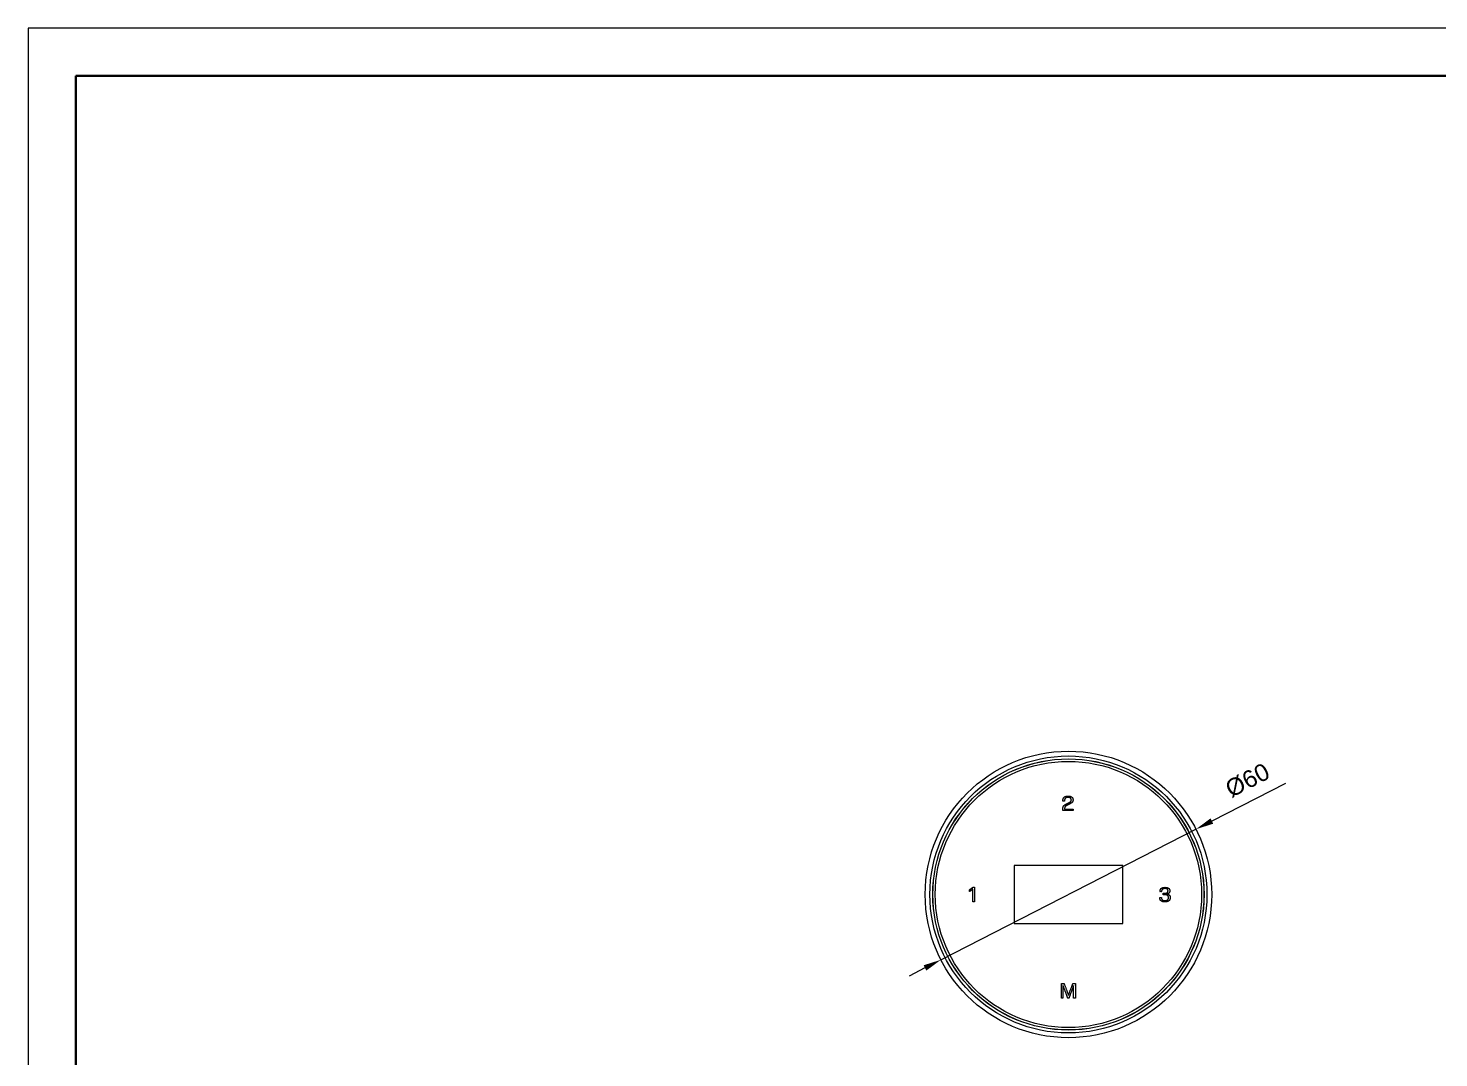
# Model space of a CAD drawing. Header units: millimetres. Extents: x -297 to 297, y -210 to 210.
# Drawn here: x -297 to -1.6, y -5.6 to 210 of the extents above; entities that cross this region are included whole.
import ezdxf

# ---------------------------------------------------------------- set-up
doc = ezdxf.new("R2010")
doc.units = ezdxf.units.MM
doc.layers.get('0').update_dxf_attribs({"lineweight": 20})
doc.layers.add('粗实线层', color=7, linetype='Continuous', lineweight=35)
doc.layers.add('细实线层', color=7, linetype='Continuous', lineweight=18)
doc.styles.add('标准', font='')
doc.styles.get('标准').set_extended_font_data('arial')

# ---------------------------------------------------------------- blocks, each defined once
blk = doc.blocks.new('$CAXA_FRAME_13B17AC1$')
at = {"layer": '粗实线层'}
for p, q in [((-287, 200), (-287, -200)), ((287, 200), (-287, 200))]:
    blk.add_line(p, q, dxfattribs=at)
at = {"layer": '细实线层'}
for p, q in [((297, 210), (-297, 210)), ((-297, 210), (-297, -210))]:
    blk.add_line(p, q, dxfattribs=at)

msp = doc.modelspace()

# ---------------------------------------------------------------- hatches: boundary and pattern name
at = {"linetype": 'Continuous'}
for points in [[(-49.41, 44.52), (-48.84, 43.4), (-52.46, 42.25)], [(-109.49, 13.75), (-108.92, 12.64), (-105.87, 14.9)]]:
    msp.add_hatch(color=7, dxfattribs=at).paths.add_polyline_path(points, flags=0)

# ---------------------------------------------------------------- linework, layer by layer
at = {"color": 7, "linetype": 'Continuous', "lineweight": 15}
for p, q in [((-33.72, 51.85), (-49.13, 43.96)), ((-105.87, 14.9), (-52.46, 42.25)), ((-67.8, 34.67), (-90.54, 34.67)), ((-90.54, 34.67), (-90.54, 22.49)), ((-67.8, 22.49), (-67.8, 34.67)), ((-90.54, 22.49), (-67.8, 22.49)), ((-109.21, 13.19), (-112.54, 11.48))]:
    msp.add_line(p, q, dxfattribs=at)
at = {"color": 7, "linetype": 'Continuous'}
for points in [[(-79.96, 48.09), (-79.96, 48.09), (-79.96, 48.09), (-79.97, 48.09), (-79.98, 48.09), (-79.98, 48.09), (-79.99, 48.09), (-80, 48.09), (-80.02, 48.09), (-80.03, 48.09), (-80.04, 48.09), (-80.06, 48.09), (-80.07, 48.09), (-80.09, 48.09), (-80.11, 48.09), (-80.12, 48.09), (-80.14, 48.09), (-80.16, 48.09), (-80.17, 48.09), (-80.19, 48.09), (-80.21, 48.09), (-80.22, 48.09), (-80.24, 48.09), (-80.25, 48.09), (-80.26, 48.09), (-80.28, 48.09), (-80.29, 48.09), (-80.3, 48.09), (-80.3, 48.09), (-80.31, 48.09), (-80.31, 48.09), (-80.32, 48.09), (-80.32, 48.09), (-80.32, 48.09), (-80.32, 48.09), (-80.32, 48.09), (-80.32, 48.09), (-80.32, 48.09), (-80.32, 48.09), (-80.32, 48.1), (-80.32, 48.1), (-80.32, 48.1), (-80.32, 48.1), (-80.32, 48.1), (-80.32, 48.1), (-80.32, 48.1), (-80.32, 48.1), (-80.32, 48.1), (-80.32, 48.11), (-80.32, 48.11), (-80.32, 48.11), (-80.32, 48.11), (-80.32, 48.11), (-80.32, 48.12), (-80.32, 48.12), (-80.32, 48.12), (-80.32, 48.12), (-80.32, 48.13), (-80.32, 48.13), (-80.32, 48.13), (-80.32, 48.13), (-80.32, 48.14), (-80.32, 48.14), (-80.32, 48.14), (-80.32, 48.15), (-80.32, 48.15), (-80.32, 48.15), (-80.32, 48.16), (-80.32, 48.16), (-80.32, 48.16), (-80.32, 48.17), (-80.32, 48.17), (-80.32, 48.18), (-80.32, 48.18), (-80.32, 48.18), (-80.32, 48.19), (-80.32, 48.19), (-80.32, 48.19), (-80.32, 48.2), (-80.32, 48.2), (-80.32, 48.2), (-80.32, 48.21), (-80.32, 48.21), (-80.32, 48.21), (-80.32, 48.22), (-80.32, 48.22), (-80.32, 48.22), (-80.32, 48.23), (-80.32, 48.23), (-80.32, 48.23), (-80.32, 48.24), (-80.32, 48.24), (-80.32, 48.24), (-80.32, 48.25), (-80.32, 48.25), (-80.32, 48.25), (-80.32, 48.27), (-80.32, 48.29), (-80.32, 48.31), (-80.32, 48.34), (-80.32, 48.36), (-80.32, 48.38), (-80.31, 48.4), (-80.31, 48.42), (-80.31, 48.44), (-80.3, 48.46), (-80.3, 48.49), (-80.29, 48.51), (-80.29, 48.53), (-80.28, 48.55), (-80.28, 48.57), (-80.27, 48.59), (-80.26, 48.61), (-80.26, 48.63), (-80.25, 48.65), (-80.24, 48.67), (-80.23, 48.69), (-80.22, 48.71), (-80.21, 48.73), (-80.2, 48.75), (-80.19, 48.77), (-80.18, 48.78), (-80.17, 48.8), (-80.16, 48.82), (-80.15, 48.84), (-80.13, 48.86), (-80.12, 48.88), (-80.11, 48.9), (-80.09, 48.91), (-80.08, 48.93), (-80.06, 48.95), (-80.05, 48.96), (-80.03, 48.98), (-80.01, 49), (-79.99, 49.01), (-79.97, 49.02), (-79.95, 49.04), (-79.93, 49.05), (-79.91, 49.06), (-79.89, 49.07), (-79.86, 49.09), (-79.84, 49.1), (-79.81, 49.11), (-79.78, 49.12), (-79.76, 49.13), (-79.73, 49.13), (-79.7, 49.14), (-79.67, 49.15), (-79.64, 49.16), (-79.61, 49.16), (-79.58, 49.17), (-79.54, 49.17), (-79.51, 49.18), (-79.48, 49.18), (-79.44, 49.18), (-79.41, 49.19), (-79.37, 49.19), (-79.33, 49.19), (-79.29, 49.19), (-79.24, 49.19), (-79.18, 49.19), (-79.12, 49.19), (-79.06, 49.18), (-79, 49.18), (-78.94, 49.17), (-78.89, 49.16), (-78.84, 49.15), (-78.79, 49.14), (-78.74, 49.12), (-78.7, 49.11), (-78.65, 49.09), (-78.61, 49.07), (-78.57, 49.06), (-78.53, 49.03), (-78.5, 49.01), (-78.46, 48.99), (-78.43, 48.96), (-78.4, 48.93), (-78.38, 48.91), (-78.35, 48.88), (-78.33, 48.84), (-78.31, 48.81), (-78.29, 48.78), (-78.27, 48.74), (-78.26, 48.7), (-78.24, 48.66), (-78.23, 48.62), (-78.22, 48.58), (-78.22, 48.53), (-78.21, 48.49), (-78.21, 48.44), (-78.21, 48.41), (-78.21, 48.4), (-78.21, 48.38), (-78.21, 48.37), (-78.21, 48.35), (-78.21, 48.34), (-78.21, 48.32), (-78.21, 48.31), (-78.21, 48.3), (-78.21, 48.28), (-78.22, 48.27), (-78.22, 48.26), (-78.22, 48.24), (-78.22, 48.23), (-78.22, 48.22), (-78.23, 48.2), (-78.23, 48.19), (-78.23, 48.18), (-78.24, 48.17), (-78.24, 48.15), (-78.24, 48.14), (-78.25, 48.13), (-78.25, 48.12), (-78.25, 48.11), (-78.26, 48.09), (-78.26, 48.08), (-78.27, 48.07), (-78.27, 48.06), (-78.28, 48.05), (-78.28, 48.04), (-78.29, 48.03), (-78.29, 48.02), (-78.3, 48.01), (-78.3, 48), (-78.31, 47.99), (-78.31, 47.98), (-78.32, 47.97), (-78.32, 47.96), (-78.33, 47.95), (-78.34, 47.94), (-78.34, 47.93), (-78.35, 47.92), (-78.36, 47.91), (-78.36, 47.9), (-78.37, 47.9), (-78.38, 47.89), (-78.38, 47.88), (-78.39, 47.87), (-78.4, 47.86), (-78.41, 47.85), (-78.41, 47.84), (-78.42, 47.84), (-78.43, 47.83), (-78.44, 47.82), (-78.44, 47.81), (-78.45, 47.81), (-78.46, 47.8), (-78.47, 47.79), (-78.48, 47.78), (-78.48, 47.78), (-78.49, 47.77), (-78.5, 47.76), (-78.51, 47.76), (-78.52, 47.75), (-78.53, 47.74), (-78.54, 47.74), (-78.55, 47.73), (-78.56, 47.72), (-78.57, 47.71), (-78.58, 47.71), (-78.59, 47.7), (-78.6, 47.69), (-78.62, 47.68), (-78.63, 47.68), (-78.64, 47.67), (-78.66, 47.66), (-78.67, 47.65), (-78.68, 47.64), (-78.7, 47.63), (-78.71, 47.63), (-78.73, 47.62), (-78.74, 47.61), (-78.76, 47.6), (-78.78, 47.59), (-78.79, 47.58), (-78.81, 47.57), (-78.83, 47.56), (-78.85, 47.55), (-78.87, 47.54), (-78.89, 47.53), (-78.91, 47.52), (-78.93, 47.51), (-78.95, 47.5), (-78.97, 47.49), (-78.99, 47.48), (-79.01, 47.47), (-79.03, 47.46), (-79.05, 47.45), (-79.07, 47.44), (-79.09, 47.43), (-79.11, 47.42), (-79.12, 47.41), (-79.14, 47.4), (-79.16, 47.4), (-79.17, 47.39), (-79.19, 47.38), (-79.2, 47.37), (-79.22, 47.37), (-79.23, 47.36), (-79.24, 47.36), (-79.25, 47.35), (-79.26, 47.34), (-79.27, 47.34), (-79.28, 47.33), (-79.29, 47.33), (-79.3, 47.33), (-79.31, 47.32), (-79.31, 47.32), (-79.32, 47.32), (-79.33, 47.31), (-79.33, 47.31), (-79.34, 47.31), (-79.34, 47.31), (-79.34, 47.3), (-79.34, 47.3), (-79.35, 47.3), (-79.35, 47.3), (-79.36, 47.3), (-79.38, 47.29), (-79.4, 47.28), (-79.42, 47.27), (-79.44, 47.26), (-79.46, 47.25), (-79.48, 47.24), (-79.49, 47.23), (-79.51, 47.22), (-79.53, 47.21), (-79.55, 47.2), (-79.56, 47.19), (-79.58, 47.18), (-79.6, 47.17), (-79.61, 47.16), (-79.63, 47.15), (-79.64, 47.14), (-79.65, 47.13), (-79.67, 47.12), (-79.68, 47.11), (-79.7, 47.1), (-79.71, 47.09), (-79.72, 47.09), (-79.73, 47.08), (-79.74, 47.07), (-79.76, 47.06), (-79.77, 47.05), (-79.78, 47.04), (-79.79, 47.03), (-79.8, 47.03), (-79.81, 47.02), (-79.82, 47.01), (-79.83, 47), (-79.83, 46.99), (-79.84, 46.98), (-79.85, 46.97), (-79.86, 46.96), (-79.87, 46.95), (-79.87, 46.94), (-79.88, 46.93), (-79.89, 46.92), (-79.89, 46.91), (-79.9, 46.9), (-79.9, 46.89), (-79.91, 46.88), (-79.92, 46.87), (-79.92, 46.86), (-79.92, 46.85), (-79.93, 46.84), (-79.93, 46.82), (-79.94, 46.81), (-79.94, 46.8), (-79.94, 46.79), (-79.95, 46.77), (-79.95, 46.76), (-79.95, 46.75), (-79.95, 46.73), (-79.96, 46.72), (-79.96, 46.71), (-79.96, 46.69), (-79.96, 46.68), (-79.96, 46.66), (-79.96, 46.65), (-79.96, 46.64), (-79.96, 46.64), (-79.96, 46.63), (-79.96, 46.63), (-79.96, 46.63), (-79.96, 46.62), (-79.96, 46.62), (-79.96, 46.61), (-79.96, 46.61), (-79.96, 46.6), (-79.96, 46.6), (-79.96, 46.59), (-79.96, 46.58), (-79.96, 46.58), (-79.96, 46.57), (-79.96, 46.56), (-79.96, 46.55), (-79.96, 46.54), (-79.96, 46.54), (-79.96, 46.53), (-79.96, 46.52), (-79.96, 46.52), (-79.96, 46.51), (-79.96, 46.5), (-79.96, 46.5), (-79.96, 46.49), (-79.96, 46.49), (-79.96, 46.48), (-79.96, 46.48), (-79.96, 46.48), (-79.96, 46.48), (-79.96, 46.47), (-79.96, 46.47), (-79.95, 46.47), (-79.93, 46.47), (-79.9, 46.47), (-79.87, 46.47), (-79.82, 46.47), (-79.77, 46.47), (-79.72, 46.47), (-79.65, 46.47), (-79.59, 46.47), (-79.52, 46.47), (-79.44, 46.47), (-79.36, 46.47), (-79.28, 46.47), (-79.2, 46.47), (-79.12, 46.47), (-79.04, 46.47), (-78.96, 46.47), (-78.87, 46.47), (-78.79, 46.47), (-78.72, 46.47), (-78.64, 46.47), (-78.57, 46.47), (-78.51, 46.47), (-78.45, 46.47), (-78.39, 46.47), (-78.34, 46.47), (-78.3, 46.47), (-78.27, 46.47), (-78.24, 46.47), (-78.22, 46.47), (-78.21, 46.47), (-78.21, 46.47), (-78.21, 46.47), (-78.21, 46.47), (-78.21, 46.46), (-78.21, 46.45), (-78.21, 46.45), (-78.21, 46.44), (-78.21, 46.43), (-78.21, 46.41), (-78.21, 46.4), (-78.21, 46.39), (-78.21, 46.38), (-78.21, 46.36), (-78.21, 46.35), (-78.21, 46.33), (-78.21, 46.32), (-78.21, 46.3), (-78.21, 46.29), (-78.21, 46.27), (-78.21, 46.26), (-78.21, 46.24), (-78.21, 46.23), (-78.21, 46.22), (-78.21, 46.21), (-78.21, 46.2), (-78.21, 46.19), (-78.21, 46.18), (-78.21, 46.17), (-78.21, 46.16), (-78.21, 46.16), (-78.21, 46.16), (-78.21, 46.16), (-78.22, 46.16), (-78.24, 46.16), (-78.27, 46.16), (-78.31, 46.16), (-78.35, 46.16), (-78.41, 46.16), (-78.48, 46.16), (-78.55, 46.16), (-78.63, 46.16), (-78.71, 46.16), (-78.8, 46.16), (-78.89, 46.16), (-78.98, 46.16), (-79.08, 46.16), (-79.18, 46.16), (-79.28, 46.16), (-79.38, 46.16), (-79.48, 46.16), (-79.57, 46.16), (-79.67, 46.16), (-79.76, 46.16), (-79.85, 46.16), (-79.93, 46.16), (-80, 46.16), (-80.07, 46.16), (-80.14, 46.16), (-80.19, 46.16), (-80.24, 46.16), (-80.27, 46.16), (-80.3, 46.16), (-80.31, 46.16), (-80.32, 46.16), (-80.32, 46.16), (-80.32, 46.16), (-80.32, 46.17), (-80.32, 46.18), (-80.32, 46.19), (-80.32, 46.2), (-80.32, 46.21), (-80.32, 46.22), (-80.32, 46.24), (-80.32, 46.26), (-80.32, 46.27), (-80.32, 46.29), (-80.32, 46.31), (-80.32, 46.33), (-80.32, 46.35), (-80.32, 46.37), (-80.32, 46.38), (-80.32, 46.4), (-80.32, 46.42), (-80.32, 46.44), (-80.32, 46.46), (-80.32, 46.47), (-80.32, 46.49), (-80.32, 46.5), (-80.32, 46.52), (-80.32, 46.53), (-80.32, 46.54), (-80.32, 46.55), (-80.32, 46.55), (-80.32, 46.56), (-80.32, 46.56), (-80.32, 46.57), (-80.32, 46.58), (-80.32, 46.6), (-80.32, 46.61), (-80.32, 46.63), (-80.32, 46.64), (-80.32, 46.65), (-80.31, 46.67), (-80.31, 46.68), (-80.31, 46.69), (-80.31, 46.71), (-80.31, 46.72), (-80.31, 46.73), (-80.31, 46.75), (-80.31, 46.76), (-80.31, 46.77), (-80.3, 46.78), (-80.3, 46.8), (-80.3, 46.81), (-80.3, 46.82), (-80.3, 46.83), (-80.29, 46.84), (-80.29, 46.86), (-80.29, 46.87), (-80.29, 46.88), (-80.28, 46.89), (-80.28, 46.9), (-80.28, 46.91), (-80.28, 46.92), (-80.27, 46.93), (-80.27, 46.94), (-80.27, 46.95), (-80.26, 46.96), (-80.26, 46.97), (-80.26, 46.98), (-80.25, 46.99), (-80.25, 47), (-80.24, 47.01), (-80.24, 47.02), (-80.23, 47.03), (-80.23, 47.04), (-80.22, 47.05), (-80.22, 47.06), (-80.21, 47.07), (-80.21, 47.08), (-80.2, 47.09), (-80.19, 47.1), (-80.19, 47.11), (-80.18, 47.12), (-80.17, 47.13), (-80.16, 47.13), (-80.16, 47.14), (-80.15, 47.15), (-80.14, 47.16), (-80.13, 47.17), (-80.12, 47.18), (-80.11, 47.19), (-80.1, 47.2), (-80.09, 47.21), (-80.08, 47.22), (-80.07, 47.22), (-80.06, 47.23), (-80.05, 47.24), (-80.04, 47.25), (-80.03, 47.26), (-80.02, 47.27), (-80.01, 47.28), (-80, 47.29), (-79.99, 47.29), (-79.97, 47.3), (-79.96, 47.31), (-79.95, 47.32), (-79.94, 47.33), (-79.93, 47.34), (-79.92, 47.34), (-79.91, 47.35), (-79.9, 47.36), (-79.89, 47.37), (-79.88, 47.37), (-79.87, 47.38), (-79.86, 47.39), (-79.85, 47.39), (-79.84, 47.4), (-79.83, 47.41), (-79.82, 47.41), (-79.81, 47.42), (-79.8, 47.42), (-79.79, 47.43), (-79.79, 47.43), (-79.78, 47.44), (-79.77, 47.45), (-79.76, 47.45), (-79.75, 47.46), (-79.74, 47.46), (-79.73, 47.46), (-79.72, 47.47), (-79.71, 47.47), (-79.71, 47.48), (-79.7, 47.48), (-79.69, 47.49), (-79.68, 47.49), (-79.67, 47.5), (-79.66, 47.51), (-79.64, 47.51), (-79.63, 47.52), (-79.62, 47.52), (-79.61, 47.53), (-79.6, 47.54), (-79.58, 47.54), (-79.57, 47.55), (-79.56, 47.55), (-79.54, 47.56), (-79.53, 47.57), (-79.52, 47.58), (-79.5, 47.58), (-79.49, 47.59), (-79.47, 47.6), (-79.45, 47.61), (-79.44, 47.61), (-79.42, 47.62), (-79.41, 47.63), (-79.39, 47.64), (-79.37, 47.65), (-79.35, 47.65), (-79.34, 47.66), (-79.32, 47.67), (-79.3, 47.68), (-79.28, 47.69), (-79.26, 47.7), (-79.24, 47.71), (-79.22, 47.72), (-79.21, 47.73), (-79.19, 47.73), (-79.17, 47.74), (-79.15, 47.75), (-79.14, 47.76), (-79.12, 47.77), (-79.1, 47.78), (-79.09, 47.79), (-79.07, 47.79), (-79.06, 47.8), (-79.04, 47.81), (-79.03, 47.82), (-79.01, 47.83), (-79, 47.83), (-78.98, 47.84), (-78.97, 47.85), (-78.96, 47.86), (-78.94, 47.86), (-78.93, 47.87), (-78.92, 47.88), (-78.9, 47.89), (-78.89, 47.89), (-78.88, 47.9), (-78.87, 47.91), (-78.86, 47.91), (-78.84, 47.92), (-78.83, 47.93), (-78.82, 47.93), (-78.81, 47.94), (-78.79, 47.96), (-78.78, 47.97), (-78.76, 47.98), (-78.75, 47.99), (-78.74, 48), (-78.72, 48.01), (-78.71, 48.03), (-78.7, 48.04), (-78.69, 48.05), (-78.68, 48.06), (-78.66, 48.08), (-78.66, 48.09), (-78.65, 48.1), (-78.64, 48.12), (-78.63, 48.13), (-78.62, 48.14), (-78.61, 48.16), (-78.61, 48.17), (-78.6, 48.19), (-78.59, 48.2), (-78.59, 48.22), (-78.58, 48.23), (-78.58, 48.25), (-78.58, 48.26), (-78.57, 48.28), (-78.57, 48.3), (-78.57, 48.31), (-78.57, 48.33), (-78.57, 48.34), (-78.56, 48.36), (-78.56, 48.38), (-78.56, 48.39), (-78.57, 48.41), (-78.57, 48.42), (-78.57, 48.44), (-78.57, 48.45), (-78.57, 48.47), (-78.57, 48.48), (-78.58, 48.5), (-78.58, 48.51), (-78.58, 48.52), (-78.59, 48.54), (-78.59, 48.55), (-78.6, 48.56), (-78.6, 48.58), (-78.61, 48.59), (-78.61, 48.6), (-78.62, 48.61), (-78.62, 48.63), (-78.63, 48.64), (-78.64, 48.65), (-78.65, 48.66), (-78.65, 48.67), (-78.66, 48.68), (-78.67, 48.7), (-78.68, 48.71), (-78.69, 48.72), (-78.7, 48.73), (-78.71, 48.74), (-78.72, 48.75), (-78.73, 48.76), (-78.74, 48.77), (-78.75, 48.78), (-78.76, 48.78), (-78.77, 48.79), (-78.78, 48.8), (-78.79, 48.8), (-78.8, 48.81), (-78.81, 48.82), (-78.83, 48.82), (-78.84, 48.83), (-78.85, 48.83), (-78.86, 48.84), (-78.88, 48.84), (-78.89, 48.85), (-78.91, 48.85), (-78.92, 48.86), (-78.94, 48.86), (-78.95, 48.87), (-78.97, 48.87), (-78.99, 48.87), (-79, 48.88), (-79.02, 48.88), (-79.04, 48.88), (-79.06, 48.88), (-79.08, 48.89), (-79.1, 48.89), (-79.12, 48.89), (-79.14, 48.89), (-79.16, 48.89), (-79.18, 48.89), (-79.2, 48.89), (-79.22, 48.89), (-79.24, 48.89), (-79.27, 48.89), (-79.3, 48.89), (-79.32, 48.89), (-79.35, 48.89), (-79.37, 48.89), (-79.4, 48.89), (-79.42, 48.88), (-79.44, 48.88), (-79.47, 48.88), (-79.49, 48.87), (-79.51, 48.87), (-79.53, 48.87), (-79.55, 48.86), (-79.57, 48.86), (-79.59, 48.85), (-79.61, 48.84), (-79.63, 48.84), (-79.65, 48.83), (-79.67, 48.82), (-79.68, 48.81), (-79.7, 48.81), (-79.72, 48.8), (-79.73, 48.79), (-79.75, 48.78), (-79.76, 48.77), (-79.77, 48.76), (-79.79, 48.75), (-79.8, 48.74), (-79.81, 48.72), (-79.82, 48.71), (-79.84, 48.7), (-79.85, 48.69), (-79.85, 48.68), (-79.86, 48.67), (-79.87, 48.65), (-79.88, 48.64), (-79.88, 48.63), (-79.89, 48.62), (-79.9, 48.61), (-79.9, 48.6), (-79.91, 48.59), (-79.91, 48.58), (-79.92, 48.56), (-79.92, 48.55), (-79.93, 48.54), (-79.93, 48.53), (-79.94, 48.51), (-79.94, 48.5), (-79.95, 48.49), (-79.95, 48.47), (-79.95, 48.46), (-79.96, 48.45), (-79.96, 48.43), (-79.96, 48.42), (-79.96, 48.4), (-79.97, 48.39), (-79.97, 48.37), (-79.97, 48.36), (-79.97, 48.34), (-79.97, 48.33), (-79.97, 48.31), (-79.97, 48.3), (-79.97, 48.28), (-79.97, 48.27), (-79.97, 48.26), (-79.97, 48.26), (-79.97, 48.25), (-79.97, 48.25), (-79.97, 48.25), (-79.97, 48.24), (-79.97, 48.24), (-79.97, 48.23), (-79.97, 48.23), (-79.97, 48.23), (-79.97, 48.22), (-79.97, 48.22), (-79.97, 48.22), (-79.97, 48.21), (-79.97, 48.21), (-79.97, 48.2), (-79.97, 48.2), (-79.97, 48.2), (-79.97, 48.19), (-79.97, 48.19), (-79.97, 48.18), (-79.97, 48.18), (-79.97, 48.18), (-79.97, 48.17), (-79.97, 48.17), (-79.97, 48.16), (-79.97, 48.16), (-79.97, 48.16), (-79.97, 48.15), (-79.97, 48.15), (-79.97, 48.15), (-79.97, 48.14), (-79.97, 48.14), (-79.97, 48.14), (-79.97, 48.13), (-79.97, 48.13), (-79.97, 48.13), (-79.97, 48.12), (-79.96, 48.12), (-79.96, 48.12), (-79.96, 48.12), (-79.96, 48.11), (-79.96, 48.11), (-79.96, 48.11), (-79.96, 48.11), (-79.96, 48.11), (-79.96, 48.1), (-79.96, 48.1), (-79.96, 48.1), (-79.96, 48.1), (-79.96, 48.1), (-79.96, 48.1), (-79.96, 48.1), (-79.96, 48.09), (-79.96, 48.09), (-79.96, 48.09), (-79.96, 48.09), (-79.96, 48.09), (-79.96, 48.09), (-79.96, 48.09), (-79.96, 48.09), (-79.96, 48.09), (-79.96, 48.09), (-79.96, 48.09), (-79.96, 48.09), (-79.96, 48.09), (-79.96, 48.09), (-79.96, 48.09), (-79.96, 48.09), (-79.96, 48.09), (-79.96, 48.09), (-79.96, 48.09), (-79.96, 48.09), (-79.96, 48.09), (-79.96, 48.09), (-79.96, 48.09), (-79.96, 48.09), (-79.96, 48.09), (-79.96, 48.09), (-79.96, 48.09), (-79.96, 48.09), (-79.96, 48.09), (-79.96, 48.09), (-79.96, 48.09), (-79.96, 48.09), (-79.96, 48.09), (-79.96, 48.09), (-79.96, 48.09), (-79.96, 48.09), (-79.96, 48.09), (-79.96, 48.09), (-79.96, 48.09), (-79.96, 48.09), (-79.96, 48.09)], [(-98.85, 27.07), (-98.85, 27.07), (-98.85, 27.07), (-98.86, 27.07), (-98.86, 27.07), (-98.87, 27.07), (-98.88, 27.07), (-98.89, 27.07), (-98.91, 27.07), (-98.92, 27.07), (-98.93, 27.07), (-98.95, 27.07), (-98.97, 27.07), (-98.98, 27.07), (-99, 27.07), (-99.02, 27.07), (-99.03, 27.07), (-99.05, 27.07), (-99.07, 27.07), (-99.09, 27.07), (-99.1, 27.07), (-99.12, 27.07), (-99.13, 27.07), (-99.15, 27.07), (-99.16, 27.07), (-99.17, 27.07), (-99.18, 27.07), (-99.19, 27.07), (-99.19, 27.07), (-99.2, 27.07), (-99.2, 27.07), (-99.2, 27.07), (-99.2, 27.08), (-99.2, 27.11), (-99.2, 27.15), (-99.2, 27.2), (-99.2, 27.26), (-99.2, 27.34), (-99.2, 27.43), (-99.2, 27.52), (-99.2, 27.63), (-99.2, 27.74), (-99.2, 27.85), (-99.2, 27.97), (-99.2, 28.1), (-99.2, 28.22), (-99.2, 28.35), (-99.2, 28.48), (-99.2, 28.61), (-99.2, 28.73), (-99.2, 28.86), (-99.2, 28.97), (-99.2, 29.09), (-99.2, 29.2), (-99.2, 29.3), (-99.2, 29.39), (-99.2, 29.47), (-99.2, 29.54), (-99.2, 29.6), (-99.2, 29.65), (-99.2, 29.68), (-99.2, 29.7), (-99.2, 29.71), (-99.21, 29.7), (-99.21, 29.7), (-99.22, 29.69), (-99.24, 29.68), (-99.25, 29.67), (-99.27, 29.65), (-99.3, 29.63), (-99.32, 29.61), (-99.35, 29.59), (-99.37, 29.57), (-99.4, 29.54), (-99.43, 29.52), (-99.46, 29.49), (-99.5, 29.47), (-99.53, 29.44), (-99.56, 29.41), (-99.59, 29.39), (-99.62, 29.36), (-99.65, 29.34), (-99.68, 29.31), (-99.71, 29.29), (-99.74, 29.27), (-99.76, 29.25), (-99.79, 29.23), (-99.81, 29.21), (-99.82, 29.2), (-99.84, 29.19), (-99.85, 29.18), (-99.86, 29.17), (-99.86, 29.17), (-99.86, 29.17), (-99.86, 29.17), (-99.86, 29.17), (-99.86, 29.18), (-99.86, 29.19), (-99.86, 29.2), (-99.86, 29.21), (-99.86, 29.23), (-99.86, 29.24), (-99.86, 29.26), (-99.86, 29.27), (-99.86, 29.29), (-99.86, 29.31), (-99.86, 29.33), (-99.86, 29.35), (-99.86, 29.37), (-99.86, 29.39), (-99.86, 29.41), (-99.86, 29.43), (-99.86, 29.45), (-99.86, 29.46), (-99.86, 29.48), (-99.86, 29.5), (-99.86, 29.51), (-99.86, 29.53), (-99.86, 29.54), (-99.86, 29.55), (-99.86, 29.56), (-99.86, 29.57), (-99.86, 29.57), (-99.86, 29.57), (-99.86, 29.57), (-99.86, 29.58), (-99.85, 29.58), (-99.84, 29.59), (-99.82, 29.6), (-99.81, 29.62), (-99.79, 29.63), (-99.76, 29.65), (-99.74, 29.67), (-99.71, 29.69), (-99.68, 29.71), (-99.65, 29.74), (-99.62, 29.76), (-99.59, 29.79), (-99.56, 29.81), (-99.52, 29.84), (-99.49, 29.86), (-99.46, 29.89), (-99.43, 29.91), (-99.4, 29.93), (-99.37, 29.96), (-99.34, 29.98), (-99.31, 30), (-99.29, 30.02), (-99.27, 30.04), (-99.25, 30.05), (-99.23, 30.06), (-99.22, 30.07), (-99.21, 30.08), (-99.2, 30.09), (-99.2, 30.09), (-99.2, 30.09), (-99.19, 30.09), (-99.19, 30.09), (-99.18, 30.09), (-99.17, 30.09), (-99.16, 30.09), (-99.15, 30.09), (-99.14, 30.09), (-99.13, 30.09), (-99.11, 30.09), (-99.1, 30.09), (-99.08, 30.09), (-99.07, 30.09), (-99.05, 30.09), (-99.03, 30.09), (-99.02, 30.09), (-99, 30.09), (-98.98, 30.09), (-98.97, 30.09), (-98.95, 30.09), (-98.93, 30.09), (-98.92, 30.09), (-98.91, 30.09), (-98.89, 30.09), (-98.88, 30.09), (-98.87, 30.09), (-98.86, 30.09), (-98.86, 30.09), (-98.85, 30.09), (-98.85, 30.09), (-98.85, 30.09), (-98.85, 30.08), (-98.85, 30.06), (-98.85, 30.02), (-98.85, 29.96), (-98.85, 29.89), (-98.85, 29.81), (-98.85, 29.71), (-98.85, 29.6), (-98.85, 29.49), (-98.85, 29.36), (-98.85, 29.23), (-98.85, 29.1), (-98.85, 28.95), (-98.85, 28.81), (-98.85, 28.66), (-98.85, 28.52), (-98.85, 28.37), (-98.85, 28.23), (-98.85, 28.08), (-98.85, 27.95), (-98.85, 27.82), (-98.85, 27.69), (-98.85, 27.57), (-98.85, 27.47), (-98.85, 27.37), (-98.85, 27.28), (-98.85, 27.21), (-98.85, 27.15), (-98.85, 27.11), (-98.85, 27.08)], [(-59.64, 29.17), (-59.64, 29.17), (-59.65, 29.17), (-59.65, 29.17), (-59.66, 29.17), (-59.67, 29.17), (-59.68, 29.17), (-59.69, 29.17), (-59.7, 29.17), (-59.71, 29.17), (-59.73, 29.17), (-59.74, 29.17), (-59.76, 29.17), (-59.77, 29.17), (-59.79, 29.17), (-59.81, 29.17), (-59.82, 29.17), (-59.84, 29.17), (-59.86, 29.17), (-59.87, 29.17), (-59.89, 29.17), (-59.9, 29.17), (-59.92, 29.17), (-59.93, 29.17), (-59.94, 29.17), (-59.96, 29.17), (-59.97, 29.17), (-59.97, 29.17), (-59.98, 29.17), (-59.99, 29.17), (-59.99, 29.17), (-60, 29.17), (-60, 29.18), (-60, 29.19), (-60, 29.2), (-59.99, 29.22), (-59.99, 29.23), (-59.99, 29.24), (-59.99, 29.26), (-59.99, 29.27), (-59.99, 29.28), (-59.99, 29.3), (-59.99, 29.31), (-59.99, 29.32), (-59.99, 29.34), (-59.98, 29.35), (-59.98, 29.36), (-59.98, 29.38), (-59.98, 29.39), (-59.98, 29.4), (-59.97, 29.41), (-59.97, 29.43), (-59.97, 29.44), (-59.96, 29.45), (-59.96, 29.47), (-59.96, 29.48), (-59.96, 29.49), (-59.95, 29.5), (-59.95, 29.52), (-59.94, 29.53), (-59.94, 29.54), (-59.94, 29.55), (-59.93, 29.57), (-59.93, 29.58), (-59.92, 29.59), (-59.92, 29.6), (-59.91, 29.62), (-59.91, 29.63), (-59.9, 29.64), (-59.9, 29.65), (-59.89, 29.66), (-59.89, 29.68), (-59.88, 29.69), (-59.87, 29.7), (-59.86, 29.71), (-59.86, 29.72), (-59.85, 29.73), (-59.84, 29.74), (-59.83, 29.76), (-59.82, 29.77), (-59.81, 29.78), (-59.8, 29.79), (-59.79, 29.8), (-59.78, 29.81), (-59.77, 29.82), (-59.76, 29.83), (-59.75, 29.84), (-59.74, 29.85), (-59.73, 29.86), (-59.72, 29.87), (-59.7, 29.88), (-59.69, 29.89), (-59.68, 29.9), (-59.66, 29.91), (-59.65, 29.92), (-59.64, 29.93), (-59.62, 29.94), (-59.61, 29.94), (-59.59, 29.95), (-59.58, 29.96), (-59.56, 29.97), (-59.55, 29.98), (-59.53, 29.98), (-59.51, 29.99), (-59.49, 30), (-59.48, 30), (-59.46, 30.01), (-59.44, 30.02), (-59.42, 30.02), (-59.4, 30.03), (-59.38, 30.03), (-59.36, 30.04), (-59.34, 30.04), (-59.32, 30.05), (-59.3, 30.05), (-59.28, 30.05), (-59.25, 30.06), (-59.23, 30.06), (-59.21, 30.06), (-59.19, 30.07), (-59.16, 30.07), (-59.14, 30.07), (-59.11, 30.07), (-59.09, 30.07), (-59.06, 30.07), (-59.04, 30.07), (-59.01, 30.08), (-58.98, 30.08), (-58.95, 30.08), (-58.92, 30.07), (-58.89, 30.07), (-58.86, 30.07), (-58.83, 30.07), (-58.8, 30.07), (-58.77, 30.07), (-58.74, 30.06), (-58.71, 30.06), (-58.68, 30.06), (-58.66, 30.05), (-58.63, 30.05), (-58.6, 30.05), (-58.58, 30.04), (-58.55, 30.04), (-58.53, 30.03), (-58.5, 30.03), (-58.48, 30.02), (-58.46, 30.01), (-58.43, 30.01), (-58.41, 30), (-58.39, 29.99), (-58.37, 29.98), (-58.35, 29.98), (-58.33, 29.97), (-58.31, 29.96), (-58.29, 29.95), (-58.27, 29.94), (-58.25, 29.93), (-58.24, 29.92), (-58.22, 29.91), (-58.2, 29.9), (-58.19, 29.89), (-58.17, 29.88), (-58.16, 29.86), (-58.14, 29.85), (-58.13, 29.84), (-58.11, 29.83), (-58.1, 29.81), (-58.09, 29.8), (-58.08, 29.78), (-58.07, 29.77), (-58.05, 29.75), (-58.04, 29.74), (-58.03, 29.72), (-58.02, 29.71), (-58.02, 29.69), (-58.01, 29.67), (-58, 29.65), (-57.99, 29.63), (-57.99, 29.62), (-57.98, 29.6), (-57.97, 29.58), (-57.97, 29.56), (-57.96, 29.54), (-57.96, 29.52), (-57.96, 29.5), (-57.95, 29.47), (-57.95, 29.45), (-57.95, 29.43), (-57.95, 29.41), (-57.94, 29.38), (-57.94, 29.36), (-57.94, 29.33), (-57.95, 29.29), (-57.95, 29.25), (-57.95, 29.22), (-57.96, 29.19), (-57.96, 29.15), (-57.97, 29.12), (-57.98, 29.09), (-57.99, 29.06), (-58, 29.03), (-58.01, 29.01), (-58.03, 28.98), (-58.04, 28.95), (-58.06, 28.93), (-58.08, 28.91), (-58.09, 28.88), (-58.11, 28.86), (-58.13, 28.84), (-58.16, 28.82), (-58.18, 28.8), (-58.21, 28.79), (-58.23, 28.77), (-58.26, 28.76), (-58.29, 28.74), (-58.32, 28.73), (-58.35, 28.72), (-58.38, 28.71), (-58.41, 28.7), (-58.45, 28.69), (-58.48, 28.68), (-58.52, 28.67), (-58.56, 28.67), (-58.55, 28.67), (-58.55, 28.66), (-58.54, 28.66), (-58.54, 28.66), (-58.53, 28.66), (-58.53, 28.66), (-58.52, 28.66), (-58.51, 28.66), (-58.51, 28.66), (-58.5, 28.66), (-58.49, 28.66), (-58.49, 28.66), (-58.48, 28.65), (-58.47, 28.65), (-58.47, 28.65), (-58.46, 28.65), (-58.45, 28.65), (-58.44, 28.65), (-58.44, 28.64), (-58.43, 28.64), (-58.42, 28.64), (-58.41, 28.64), (-58.4, 28.64), (-58.4, 28.63), (-58.39, 28.63), (-58.38, 28.63), (-58.37, 28.63), (-58.36, 28.62), (-58.35, 28.62), (-58.34, 28.62), (-58.33, 28.62), (-58.32, 28.61), (-58.31, 28.61), (-58.3, 28.61), (-58.29, 28.6), (-58.28, 28.6), (-58.27, 28.59), (-58.26, 28.59), (-58.25, 28.59), (-58.24, 28.58), (-58.23, 28.58), (-58.22, 28.57), (-58.21, 28.56), (-58.2, 28.56), (-58.19, 28.55), (-58.18, 28.55), (-58.17, 28.54), (-58.16, 28.53), (-58.15, 28.53), (-58.14, 28.52), (-58.13, 28.51), (-58.12, 28.51), (-58.11, 28.5), (-58.1, 28.49), (-58.09, 28.48), (-58.08, 28.47), (-58.07, 28.47), (-58.06, 28.46), (-58.06, 28.45), (-58.05, 28.44), (-58.04, 28.43), (-58.03, 28.42), (-58.02, 28.41), (-58.01, 28.4), (-58, 28.39), (-57.99, 28.38), (-57.98, 28.37), (-57.97, 28.36), (-57.96, 28.34), (-57.95, 28.33), (-57.95, 28.32), (-57.94, 28.31), (-57.93, 28.3), (-57.93, 28.28), (-57.92, 28.27), (-57.91, 28.26), (-57.91, 28.24), (-57.9, 28.23), (-57.9, 28.21), (-57.89, 28.2), (-57.89, 28.18), (-57.88, 28.17), (-57.88, 28.15), (-57.88, 28.14), (-57.87, 28.12), (-57.87, 28.11), (-57.87, 28.09), (-57.86, 28.07), (-57.86, 28.06), (-57.86, 28.04), (-57.86, 28.02), (-57.86, 28), (-57.86, 27.98), (-57.86, 27.97), (-57.86, 27.95), (-57.86, 27.92), (-57.86, 27.89), (-57.86, 27.86), (-57.86, 27.84), (-57.86, 27.81), (-57.86, 27.78), (-57.87, 27.76), (-57.87, 27.73), (-57.88, 27.71), (-57.88, 27.68), (-57.89, 27.66), (-57.89, 27.64), (-57.9, 27.61), (-57.91, 27.59), (-57.91, 27.57), (-57.92, 27.54), (-57.93, 27.52), (-57.94, 27.5), (-57.95, 27.48), (-57.96, 27.46), (-57.97, 27.44), (-57.98, 27.42), (-57.99, 27.4), (-58, 27.39), (-58.01, 27.37), (-58.03, 27.35), (-58.04, 27.33), (-58.06, 27.32), (-58.07, 27.3), (-58.08, 27.29), (-58.1, 27.27), (-58.12, 27.26), (-58.13, 27.24), (-58.15, 27.23), (-58.17, 27.22), (-58.19, 27.2), (-58.21, 27.19), (-58.23, 27.18), (-58.25, 27.17), (-58.27, 27.16), (-58.29, 27.15), (-58.32, 27.14), (-58.34, 27.13), (-58.37, 27.12), (-58.39, 27.11), (-58.42, 27.1), (-58.45, 27.09), (-58.47, 27.08), (-58.5, 27.08), (-58.53, 27.07), (-58.56, 27.06), (-58.59, 27.06), (-58.62, 27.05), (-58.66, 27.05), (-58.69, 27.04), (-58.72, 27.04), (-58.76, 27.03), (-58.79, 27.03), (-58.83, 27.03), (-58.86, 27.03), (-58.9, 27.02), (-58.94, 27.02), (-58.98, 27.02), (-59.03, 27.02), (-59.1, 27.02), (-59.16, 27.03), (-59.22, 27.03), (-59.28, 27.04), (-59.33, 27.05), (-59.39, 27.06), (-59.44, 27.07), (-59.49, 27.09), (-59.54, 27.11), (-59.58, 27.12), (-59.63, 27.15), (-59.67, 27.17), (-59.71, 27.19), (-59.75, 27.22), (-59.78, 27.25), (-59.82, 27.28), (-59.85, 27.31), (-59.88, 27.35), (-59.9, 27.38), (-59.93, 27.42), (-59.95, 27.46), (-59.97, 27.5), (-59.99, 27.55), (-60.01, 27.59), (-60.02, 27.64), (-60.03, 27.69), (-60.04, 27.74), (-60.05, 27.8), (-60.06, 27.85), (-60.06, 27.91), (-60.06, 27.97), (-60.06, 27.98), (-60.06, 27.98), (-60.06, 27.98), (-60.05, 27.98), (-60.04, 27.98), (-60.03, 27.98), (-60.02, 27.98), (-60.01, 27.98), (-60, 27.98), (-59.98, 27.98), (-59.97, 27.98), (-59.95, 27.98), (-59.94, 27.98), (-59.92, 27.98), (-59.91, 27.98), (-59.89, 27.98), (-59.87, 27.98), (-59.86, 27.98), (-59.84, 27.98), (-59.83, 27.98), (-59.81, 27.98), (-59.8, 27.98), (-59.78, 27.98), (-59.77, 27.98), (-59.76, 27.98), (-59.75, 27.98), (-59.74, 27.98), (-59.73, 27.98), (-59.72, 27.98), (-59.72, 27.98), (-59.71, 27.98), (-59.71, 27.98), (-59.71, 27.94), (-59.71, 27.9), (-59.71, 27.86), (-59.7, 27.82), (-59.69, 27.79), (-59.69, 27.75), (-59.68, 27.72), (-59.67, 27.68), (-59.66, 27.65), (-59.64, 27.62), (-59.63, 27.59), (-59.61, 27.57), (-59.59, 27.54), (-59.57, 27.52), (-59.55, 27.49), (-59.53, 27.47), (-59.51, 27.45), (-59.48, 27.43), (-59.46, 27.41), (-59.43, 27.4), (-59.4, 27.38), (-59.37, 27.37), (-59.34, 27.35), (-59.31, 27.34), (-59.27, 27.33), (-59.23, 27.33), (-59.2, 27.32), (-59.16, 27.31), (-59.12, 27.31), (-59.08, 27.31), (-59.03, 27.3), (-58.99, 27.3), (-58.97, 27.3), (-58.94, 27.3), (-58.92, 27.31), (-58.9, 27.31), (-58.87, 27.31), (-58.85, 27.31), (-58.83, 27.31), (-58.8, 27.31), (-58.78, 27.32), (-58.76, 27.32), (-58.74, 27.32), (-58.72, 27.33), (-58.7, 27.33), (-58.68, 27.34), (-58.66, 27.34), (-58.64, 27.35), (-58.62, 27.35), (-58.6, 27.36), (-58.59, 27.36), (-58.57, 27.37), (-58.55, 27.37), (-58.53, 27.38), (-58.52, 27.39), (-58.5, 27.4), (-58.49, 27.4), (-58.47, 27.41), (-58.46, 27.42), (-58.45, 27.43), (-58.43, 27.44), (-58.42, 27.45), (-58.41, 27.46), (-58.39, 27.47), (-58.38, 27.48), (-58.37, 27.49), (-58.36, 27.5), (-58.35, 27.51), (-58.34, 27.52), (-58.33, 27.54), (-58.32, 27.55), (-58.31, 27.56), (-58.3, 27.58), (-58.29, 27.59), (-58.29, 27.6), (-58.28, 27.62), (-58.27, 27.64), (-58.26, 27.65), (-58.26, 27.67), (-58.25, 27.68), (-58.25, 27.7), (-58.24, 27.72), (-58.24, 27.74), (-58.23, 27.76), (-58.23, 27.78), (-58.22, 27.79), (-58.22, 27.81), (-58.22, 27.83), (-58.21, 27.86), (-58.21, 27.88), (-58.21, 27.9), (-58.21, 27.92), (-58.21, 27.94), (-58.21, 27.97), (-58.21, 27.99), (-58.21, 28.01), (-58.21, 28.02), (-58.21, 28.04), (-58.21, 28.06), (-58.22, 28.07), (-58.22, 28.09), (-58.22, 28.1), (-58.23, 28.12), (-58.23, 28.13), (-58.24, 28.15), (-58.24, 28.16), (-58.25, 28.18), (-58.26, 28.19), (-58.26, 28.2), (-58.27, 28.22), (-58.28, 28.23), (-58.28, 28.24), (-58.29, 28.25), (-58.3, 28.27), (-58.31, 28.28), (-58.32, 28.29), (-58.33, 28.3), (-58.34, 28.31), (-58.35, 28.32), (-58.36, 28.33), (-58.37, 28.34), (-58.38, 28.35), (-58.4, 28.36), (-58.41, 28.37), (-58.42, 28.38), (-58.44, 28.39), (-58.45, 28.4), (-58.46, 28.4), (-58.48, 28.41), (-58.49, 28.42), (-58.51, 28.43), (-58.52, 28.43), (-58.54, 28.44), (-58.55, 28.45), (-58.57, 28.45), (-58.58, 28.46), (-58.6, 28.46), (-58.61, 28.47), (-58.63, 28.48), (-58.65, 28.48), (-58.66, 28.48), (-58.68, 28.49), (-58.7, 28.49), (-58.71, 28.5), (-58.73, 28.5), (-58.75, 28.5), (-58.76, 28.51), (-58.78, 28.51), (-58.8, 28.51), (-58.82, 28.51), (-58.83, 28.52), (-58.85, 28.52), (-58.87, 28.52), (-58.89, 28.52), (-58.91, 28.52), (-58.93, 28.52), (-58.95, 28.52), (-58.97, 28.52), (-58.98, 28.52), (-58.98, 28.52), (-58.98, 28.52), (-58.99, 28.52), (-59, 28.52), (-59, 28.52), (-59.01, 28.52), (-59.03, 28.52), (-59.04, 28.52), (-59.05, 28.52), (-59.07, 28.52), (-59.08, 28.52), (-59.1, 28.52), (-59.11, 28.52), (-59.13, 28.52), (-59.15, 28.52), (-59.16, 28.52), (-59.18, 28.52), (-59.2, 28.52), (-59.21, 28.52), (-59.23, 28.52), (-59.25, 28.52), (-59.26, 28.52), (-59.27, 28.52), (-59.29, 28.52), (-59.3, 28.52), (-59.31, 28.52), (-59.32, 28.52), (-59.32, 28.52), (-59.33, 28.52), (-59.33, 28.52), (-59.33, 28.52), (-59.33, 28.52), (-59.33, 28.53), (-59.33, 28.53), (-59.33, 28.54), (-59.33, 28.54), (-59.33, 28.55), (-59.33, 28.56), (-59.33, 28.57), (-59.33, 28.58), (-59.33, 28.59), (-59.33, 28.6), (-59.33, 28.62), (-59.33, 28.63), (-59.33, 28.64), (-59.33, 28.66), (-59.33, 28.67), (-59.33, 28.68), (-59.33, 28.7), (-59.33, 28.71), (-59.33, 28.73), (-59.33, 28.74), (-59.33, 28.75), (-59.33, 28.76), (-59.33, 28.77), (-59.33, 28.78), (-59.33, 28.79), (-59.33, 28.8), (-59.33, 28.81), (-59.33, 28.81), (-59.33, 28.82), (-59.33, 28.82), (-59.33, 28.82), (-59.33, 28.82), (-59.33, 28.82), (-59.32, 28.82), (-59.32, 28.82), (-59.31, 28.82), (-59.3, 28.82), (-59.29, 28.82), (-59.28, 28.82), (-59.27, 28.82), (-59.25, 28.82), (-59.24, 28.82), (-59.22, 28.82), (-59.21, 28.82), (-59.19, 28.82), (-59.18, 28.82), (-59.16, 28.82), (-59.14, 28.82), (-59.13, 28.82), (-59.11, 28.82), (-59.1, 28.82), (-59.08, 28.82), (-59.07, 28.82), (-59.05, 28.82), (-59.04, 28.82), (-59.03, 28.82), (-59.02, 28.82), (-59.01, 28.82), (-59, 28.82), (-59, 28.82), (-58.99, 28.82), (-58.99, 28.82), (-58.98, 28.82), (-58.94, 28.82), (-58.9, 28.82), (-58.86, 28.83), (-58.82, 28.83), (-58.79, 28.83), (-58.75, 28.84), (-58.72, 28.85), (-58.69, 28.85), (-58.66, 28.86), (-58.63, 28.87), (-58.6, 28.88), (-58.57, 28.89), (-58.55, 28.91), (-58.52, 28.92), (-58.5, 28.94), (-58.48, 28.95), (-58.46, 28.97), (-58.44, 28.98), (-58.42, 29), (-58.41, 29.02), (-58.39, 29.04), (-58.38, 29.06), (-58.36, 29.09), (-58.35, 29.11), (-58.34, 29.13), (-58.33, 29.16), (-58.33, 29.19), (-58.32, 29.21), (-58.32, 29.24), (-58.31, 29.27), (-58.31, 29.3), (-58.31, 29.33), (-58.31, 29.36), (-58.31, 29.39), (-58.32, 29.42), (-58.32, 29.44), (-58.33, 29.47), (-58.34, 29.5), (-58.35, 29.52), (-58.35, 29.54), (-58.37, 29.56), (-58.38, 29.59), (-58.39, 29.61), (-58.41, 29.63), (-58.42, 29.64), (-58.44, 29.66), (-58.46, 29.68), (-58.48, 29.69), (-58.5, 29.71), (-58.52, 29.72), (-58.55, 29.73), (-58.57, 29.74), (-58.6, 29.75), (-58.62, 29.76), (-58.65, 29.77), (-58.68, 29.78), (-58.71, 29.79), (-58.74, 29.79), (-58.78, 29.8), (-58.81, 29.8), (-58.85, 29.8), (-58.89, 29.8), (-58.92, 29.8), (-58.95, 29.8), (-58.98, 29.8), (-59, 29.8), (-59.03, 29.8), (-59.05, 29.8), (-59.08, 29.8), (-59.1, 29.8), (-59.12, 29.79), (-59.14, 29.79), (-59.17, 29.79), (-59.19, 29.79), (-59.21, 29.78), (-59.23, 29.78), (-59.25, 29.77), (-59.27, 29.77), (-59.28, 29.76), (-59.3, 29.76), (-59.32, 29.75), (-59.34, 29.75), (-59.35, 29.74), (-59.37, 29.73), (-59.38, 29.73), (-59.4, 29.72), (-59.41, 29.71), (-59.43, 29.71), (-59.44, 29.7), (-59.45, 29.69), (-59.46, 29.68), (-59.47, 29.67), (-59.49, 29.66), (-59.5, 29.65), (-59.51, 29.64), (-59.52, 29.63), (-59.52, 29.62), (-59.53, 29.61), (-59.54, 29.6), (-59.55, 29.59), (-59.56, 29.58), (-59.57, 29.57), (-59.57, 29.56), (-59.58, 29.55), (-59.59, 29.54), (-59.59, 29.53), (-59.6, 29.52), (-59.61, 29.5), (-59.61, 29.49), (-59.62, 29.48), (-59.62, 29.47), (-59.63, 29.46), (-59.63, 29.45), (-59.63, 29.44), (-59.64, 29.43), (-59.64, 29.41), (-59.64, 29.4), (-59.65, 29.39), (-59.65, 29.38), (-59.65, 29.37), (-59.65, 29.35), (-59.65, 29.34), (-59.66, 29.33), (-59.66, 29.32), (-59.66, 29.31), (-59.66, 29.29), (-59.66, 29.29), (-59.66, 29.28), (-59.66, 29.28), (-59.66, 29.28), (-59.66, 29.27), (-59.66, 29.27), (-59.66, 29.27), (-59.66, 29.27), (-59.66, 29.26), (-59.66, 29.26), (-59.66, 29.26), (-59.66, 29.26), (-59.66, 29.25), (-59.66, 29.25), (-59.66, 29.25), (-59.66, 29.25), (-59.66, 29.25), (-59.66, 29.24), (-59.66, 29.24), (-59.66, 29.24), (-59.66, 29.24), (-59.66, 29.23), (-59.66, 29.23), (-59.66, 29.23), (-59.65, 29.23), (-59.65, 29.23), (-59.65, 29.22), (-59.65, 29.22), (-59.65, 29.22), (-59.65, 29.22), (-59.65, 29.22), (-59.65, 29.21), (-59.65, 29.21), (-59.65, 29.21), (-59.65, 29.21), (-59.65, 29.21), (-59.65, 29.2), (-59.65, 29.2), (-59.65, 29.2), (-59.65, 29.2), (-59.65, 29.2), (-59.65, 29.2), (-59.65, 29.19), (-59.65, 29.19), (-59.65, 29.19), (-59.65, 29.19), (-59.65, 29.19), (-59.65, 29.19), (-59.65, 29.19), (-59.65, 29.18), (-59.65, 29.18), (-59.65, 29.18), (-59.65, 29.18), (-59.65, 29.18), (-59.65, 29.18), (-59.65, 29.18), (-59.65, 29.18), (-59.65, 29.18), (-59.65, 29.18), (-59.64, 29.17), (-59.64, 29.17), (-59.64, 29.17), (-59.64, 29.17)], [(-80.31, 6.88), (-80.31, 6.88), (-80.31, 6.88), (-80.32, 6.88), (-80.32, 6.88), (-80.33, 6.88), (-80.34, 6.88), (-80.35, 6.88), (-80.36, 6.88), (-80.37, 6.88), (-80.38, 6.88), (-80.4, 6.88), (-80.41, 6.88), (-80.43, 6.88), (-80.44, 6.88), (-80.46, 6.88), (-80.47, 6.88), (-80.49, 6.88), (-80.5, 6.88), (-80.52, 6.88), (-80.53, 6.88), (-80.55, 6.88), (-80.56, 6.88), (-80.57, 6.88), (-80.59, 6.88), (-80.6, 6.88), (-80.61, 6.88), (-80.61, 6.88), (-80.62, 6.88), (-80.63, 6.88), (-80.63, 6.88), (-80.63, 6.88), (-80.63, 6.88), (-80.63, 6.9), (-80.63, 6.93), (-80.63, 6.98), (-80.63, 7.05), (-80.63, 7.12), (-80.63, 7.21), (-80.63, 7.31), (-80.63, 7.42), (-80.63, 7.54), (-80.63, 7.67), (-80.63, 7.8), (-80.63, 7.94), (-80.63, 8.08), (-80.63, 8.22), (-80.63, 8.36), (-80.63, 8.51), (-80.63, 8.65), (-80.63, 8.79), (-80.63, 8.93), (-80.63, 9.06), (-80.63, 9.19), (-80.63, 9.31), (-80.63, 9.42), (-80.63, 9.53), (-80.63, 9.62), (-80.63, 9.71), (-80.63, 9.77), (-80.63, 9.83), (-80.63, 9.87), (-80.63, 9.9), (-80.63, 9.91), (-80.63, 9.91), (-80.63, 9.91), (-80.62, 9.91), (-80.61, 9.91), (-80.59, 9.91), (-80.58, 9.91), (-80.56, 9.91), (-80.54, 9.91), (-80.52, 9.91), (-80.5, 9.91), (-80.47, 9.91), (-80.45, 9.91), (-80.42, 9.91), (-80.39, 9.91), (-80.37, 9.91), (-80.34, 9.91), (-80.31, 9.91), (-80.29, 9.91), (-80.26, 9.91), (-80.23, 9.91), (-80.21, 9.91), (-80.19, 9.91), (-80.17, 9.91), (-80.14, 9.91), (-80.13, 9.91), (-80.11, 9.91), (-80.1, 9.91), (-80.08, 9.91), (-80.07, 9.91), (-80.07, 9.91), (-80.07, 9.91), (-80.06, 9.9), (-80.06, 9.89), (-80.05, 9.86), (-80.03, 9.82), (-80.01, 9.76), (-79.99, 9.7), (-79.96, 9.63), (-79.93, 9.55), (-79.9, 9.46), (-79.86, 9.37), (-79.83, 9.26), (-79.79, 9.16), (-79.74, 9.05), (-79.7, 8.94), (-79.66, 8.82), (-79.62, 8.71), (-79.57, 8.59), (-79.53, 8.48), (-79.49, 8.36), (-79.45, 8.25), (-79.41, 8.15), (-79.37, 8.04), (-79.33, 7.95), (-79.3, 7.86), (-79.27, 7.77), (-79.24, 7.7), (-79.21, 7.63), (-79.19, 7.58), (-79.18, 7.54), (-79.16, 7.5), (-79.16, 7.48), (-79.16, 7.48), (-79.15, 7.49), (-79.14, 7.51), (-79.13, 7.55), (-79.11, 7.59), (-79.09, 7.65), (-79.07, 7.72), (-79.04, 7.8), (-79.01, 7.88), (-78.97, 7.97), (-78.93, 8.07), (-78.9, 8.17), (-78.86, 8.28), (-78.81, 8.39), (-78.77, 8.51), (-78.73, 8.62), (-78.69, 8.74), (-78.64, 8.85), (-78.6, 8.97), (-78.56, 9.08), (-78.52, 9.19), (-78.48, 9.29), (-78.44, 9.39), (-78.41, 9.48), (-78.38, 9.57), (-78.35, 9.65), (-78.32, 9.72), (-78.3, 9.78), (-78.28, 9.83), (-78.27, 9.87), (-78.26, 9.89), (-78.25, 9.9), (-78.25, 9.91), (-78.25, 9.91), (-78.24, 9.91), (-78.23, 9.91), (-78.22, 9.91), (-78.2, 9.91), (-78.19, 9.91), (-78.17, 9.91), (-78.15, 9.91), (-78.13, 9.91), (-78.1, 9.91), (-78.08, 9.91), (-78.05, 9.91), (-78.03, 9.91), (-78, 9.91), (-77.98, 9.91), (-77.95, 9.91), (-77.92, 9.91), (-77.9, 9.91), (-77.87, 9.91), (-77.85, 9.91), (-77.83, 9.91), (-77.8, 9.91), (-77.78, 9.91), (-77.76, 9.91), (-77.75, 9.91), (-77.73, 9.91), (-77.72, 9.91), (-77.71, 9.91), (-77.7, 9.91), (-77.7, 9.91), (-77.7, 9.9), (-77.7, 9.89), (-77.7, 9.86), (-77.7, 9.82), (-77.7, 9.76), (-77.7, 9.68), (-77.7, 9.6), (-77.7, 9.5), (-77.7, 9.4), (-77.7, 9.28), (-77.7, 9.16), (-77.7, 9.03), (-77.7, 8.89), (-77.7, 8.75), (-77.7, 8.61), (-77.7, 8.47), (-77.7, 8.32), (-77.7, 8.18), (-77.7, 8.04), (-77.7, 7.9), (-77.7, 7.76), (-77.7, 7.63), (-77.7, 7.51), (-77.7, 7.39), (-77.7, 7.29), (-77.7, 7.19), (-77.7, 7.1), (-77.7, 7.03), (-77.7, 6.97), (-77.7, 6.92), (-77.7, 6.89), (-77.7, 6.88), (-77.7, 6.88), (-77.7, 6.88), (-77.71, 6.88), (-77.71, 6.88), (-77.72, 6.88), (-77.73, 6.88), (-77.74, 6.88), (-77.76, 6.88), (-77.77, 6.88), (-77.78, 6.88), (-77.8, 6.88), (-77.82, 6.88), (-77.83, 6.88), (-77.85, 6.88), (-77.87, 6.88), (-77.89, 6.88), (-77.91, 6.88), (-77.92, 6.88), (-77.94, 6.88), (-77.96, 6.88), (-77.98, 6.88), (-77.99, 6.88), (-78.01, 6.88), (-78.02, 6.88), (-78.03, 6.88), (-78.04, 6.88), (-78.05, 6.88), (-78.06, 6.88), (-78.07, 6.88), (-78.07, 6.88), (-78.08, 6.88), (-78.08, 6.88), (-78.08, 6.89), (-78.08, 6.92), (-78.08, 6.96), (-78.08, 7.01), (-78.08, 7.07), (-78.08, 7.15), (-78.08, 7.24), (-78.08, 7.33), (-78.08, 7.43), (-78.08, 7.54), (-78.08, 7.65), (-78.08, 7.77), (-78.08, 7.89), (-78.08, 8.02), (-78.08, 8.14), (-78.08, 8.27), (-78.08, 8.39), (-78.08, 8.52), (-78.08, 8.64), (-78.08, 8.76), (-78.08, 8.87), (-78.08, 8.98), (-78.08, 9.08), (-78.08, 9.17), (-78.08, 9.25), (-78.08, 9.33), (-78.08, 9.39), (-78.08, 9.45), (-78.08, 9.48), (-78.08, 9.51), (-78.08, 9.52), (-78.08, 9.52), (-78.08, 9.52), (-78.08, 9.52), (-78.08, 9.52), (-78.08, 9.52), (-78.08, 9.52), (-78.08, 9.52), (-78.08, 9.52), (-78.08, 9.52), (-78.08, 9.52), (-78.08, 9.52), (-78.09, 9.52), (-78.09, 9.52), (-78.09, 9.52), (-78.09, 9.52), (-78.09, 9.52), (-78.09, 9.52), (-78.09, 9.52), (-78.09, 9.52), (-78.1, 9.52), (-78.1, 9.52), (-78.1, 9.52), (-78.1, 9.52), (-78.1, 9.52), (-78.1, 9.52), (-78.1, 9.52), (-78.1, 9.52), (-78.1, 9.52), (-78.1, 9.52), (-78.1, 9.52), (-78.1, 9.52), (-78.1, 9.52), (-78.11, 9.51), (-78.12, 9.48), (-78.13, 9.44), (-78.15, 9.39), (-78.18, 9.32), (-78.2, 9.24), (-78.23, 9.16), (-78.27, 9.06), (-78.3, 8.96), (-78.34, 8.85), (-78.38, 8.74), (-78.43, 8.62), (-78.47, 8.5), (-78.52, 8.38), (-78.56, 8.25), (-78.61, 8.12), (-78.65, 8), (-78.7, 7.87), (-78.74, 7.75), (-78.78, 7.64), (-78.82, 7.52), (-78.86, 7.42), (-78.9, 7.32), (-78.93, 7.22), (-78.96, 7.14), (-78.99, 7.07), (-79.01, 7), (-79.03, 6.95), (-79.04, 6.91), (-79.05, 6.89), (-79.06, 6.88), (-79.06, 6.88), (-79.06, 6.88), (-79.06, 6.88), (-79.07, 6.88), (-79.07, 6.88), (-79.08, 6.88), (-79.09, 6.88), (-79.09, 6.88), (-79.1, 6.88), (-79.11, 6.88), (-79.13, 6.88), (-79.14, 6.88), (-79.15, 6.88), (-79.16, 6.88), (-79.17, 6.88), (-79.18, 6.88), (-79.2, 6.88), (-79.21, 6.88), (-79.22, 6.88), (-79.23, 6.88), (-79.24, 6.88), (-79.25, 6.88), (-79.26, 6.88), (-79.27, 6.88), (-79.28, 6.88), (-79.29, 6.88), (-79.3, 6.88), (-79.3, 6.88), (-79.31, 6.88), (-79.31, 6.88), (-79.31, 6.88), (-79.31, 6.88), (-79.32, 6.89), (-79.33, 6.92), (-79.34, 6.96), (-79.36, 7.02), (-79.39, 7.08), (-79.42, 7.16), (-79.45, 7.25), (-79.48, 7.34), (-79.52, 7.44), (-79.56, 7.55), (-79.6, 7.67), (-79.65, 7.79), (-79.69, 7.91), (-79.74, 8.03), (-79.79, 8.16), (-79.83, 8.28), (-79.88, 8.41), (-79.93, 8.53), (-79.97, 8.65), (-80.01, 8.77), (-80.06, 8.88), (-80.1, 8.99), (-80.13, 9.09), (-80.17, 9.18), (-80.2, 9.26), (-80.23, 9.34), (-80.25, 9.4), (-80.27, 9.45), (-80.28, 9.49), (-80.29, 9.51), (-80.29, 9.52), (-80.29, 9.52), (-80.29, 9.52), (-80.29, 9.52), (-80.29, 9.52), (-80.29, 9.52), (-80.3, 9.52), (-80.3, 9.52), (-80.3, 9.52), (-80.3, 9.52), (-80.3, 9.52), (-80.3, 9.52), (-80.3, 9.52), (-80.3, 9.52), (-80.3, 9.52), (-80.3, 9.52), (-80.3, 9.52), (-80.3, 9.52), (-80.3, 9.52), (-80.3, 9.52), (-80.3, 9.52), (-80.3, 9.52), (-80.3, 9.52), (-80.3, 9.52), (-80.31, 9.52), (-80.31, 9.52), (-80.31, 9.52), (-80.31, 9.52), (-80.31, 9.52), (-80.31, 9.52), (-80.31, 9.52), (-80.31, 9.52), (-80.31, 9.52), (-80.31, 9.51), (-80.31, 9.48), (-80.31, 9.43), (-80.31, 9.38), (-80.31, 9.31), (-80.31, 9.23), (-80.31, 9.15), (-80.31, 9.05), (-80.31, 8.95), (-80.31, 8.84), (-80.31, 8.72), (-80.31, 8.61), (-80.31, 8.48), (-80.31, 8.36), (-80.31, 8.23), (-80.31, 8.11), (-80.31, 7.98), (-80.31, 7.86), (-80.31, 7.74), (-80.31, 7.62), (-80.31, 7.51), (-80.31, 7.4), (-80.31, 7.3), (-80.31, 7.21), (-80.31, 7.13), (-80.31, 7.06), (-80.31, 6.99), (-80.31, 6.94), (-80.31, 6.91), (-80.31, 6.88)]]:
    msp.add_lwpolyline(points, close=True, dxfattribs=at)
at = {"color": 7, "linetype": 'Continuous', "lineweight": 15}
for radius in [30, 29, 28.4, 28.38, 27.88]:
    msp.add_circle((-79.17, 28.58), radius, dxfattribs=at)

# ---------------------------------------------------------------- block references
at = {"layer": '粗实线层'}
msp.add_blockref('$CAXA_FRAME_13B17AC1$', (0, 0), dxfattribs=at)

# ---------------------------------------------------------------- texts
at = {"color": 7, "linetype": 'Continuous', "insert": (-41.66, 52.49), "char_height": 3.6, "width": 19.6707, "attachment_point": 5, "rotation": 27.1159, "style": '标准'}
msp.add_mtext('%%C60', dxfattribs=at)

doc.saveas('drawing.dxf')
